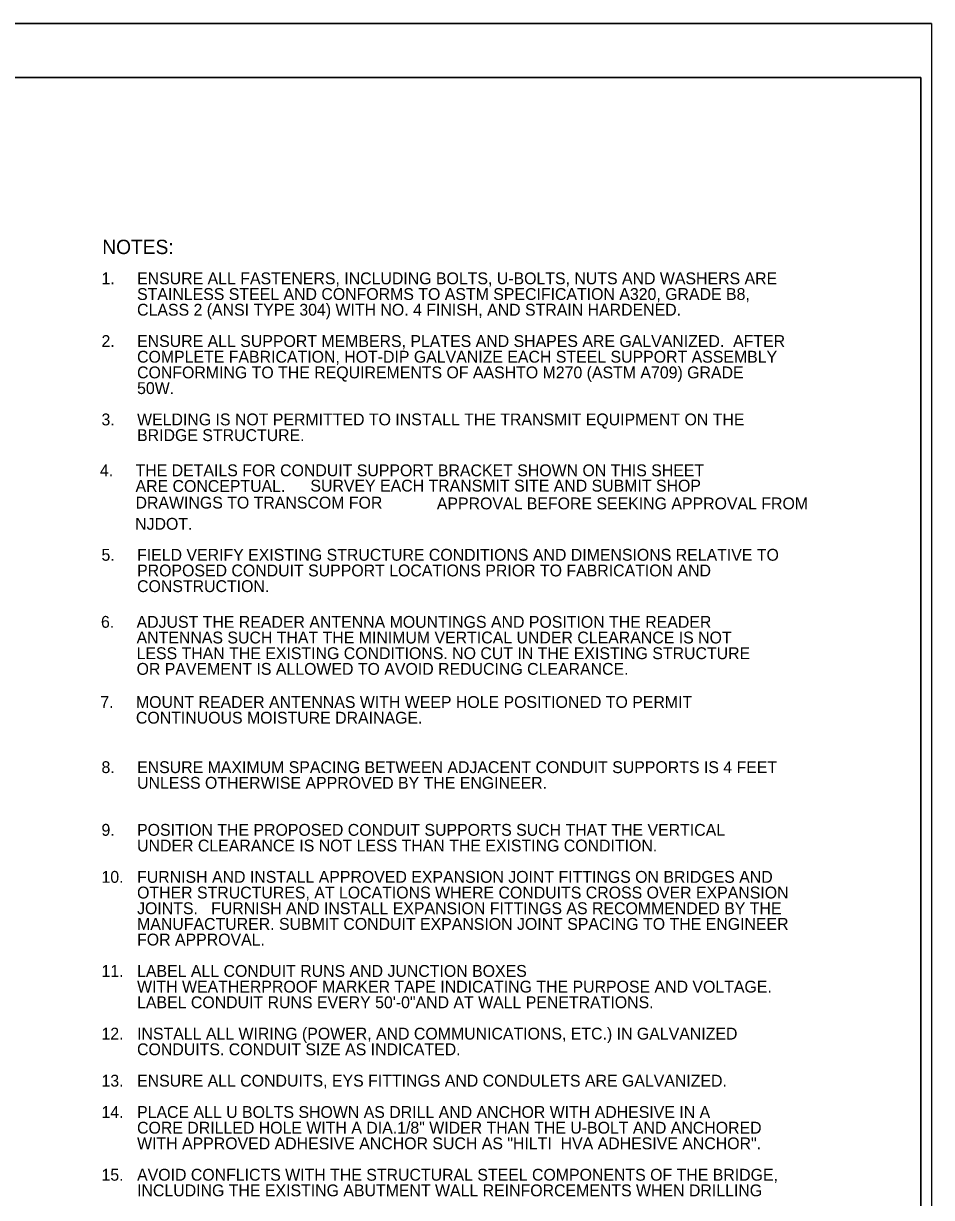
# Model space of a CAD drawing. Extents: x 507280 to 508328, y 495537 to 496197.
# Drawn here: x 508075.3 to 508327.9, y 495870.3 to 496196.7 of the extents above; entities that cross this region are included whole.
import ezdxf

# ---------------------------------------------------------------- set-up
doc = ezdxf.new("R2010")
doc.units = 0
doc.layers.add('1', color=7, linetype='Continuous')
doc.layers.add('41', color=7, linetype='Continuous')

msp = doc.modelspace()

# ---------------------------------------------------------------- linework, layer by layer
at = {"layer": '1'}
for p, q in [((508327.87, 496196.73), (507279.7, 496196.73)), ((508324.87, 496181.73), (507334.87, 496181.73)), ((508324.87, 495551.73), (508324.87, 496181.73))]:
    msp.add_line(p, q, dxfattribs=at)
at = {"layer": '41'}
for points in [[(507279.7, 496196.73), (508327.87, 496196.73), (508327.87, 495536.73), (507279.7, 495536.73)], [(507334.87, 496181.73), (508324.87, 496181.73), (508324.87, 495551.73), (507334.87, 495551.73)]]:
    msp.add_lwpolyline(points, close=True, dxfattribs=at)

# ---------------------------------------------------------------- texts
at = {"layer": '1'}
for s, height, p in [('NOTES:', 3.99, (508097.24, 496132.62)), ('1.', 3.3, (508097.02, 496124.22)), ('ENSURE ALL FASTENERS, INCLUDING BOLTS, U-BOLTS, NUTS AND WASHERS ARE ', 3.2999, (508106.92, 496124.22)), ('STAINLESS STEEL AND CONFORMS TO ASTM SPECIFICATION A320, GRADE B8, ', 3.2999, (508106.92, 496119.86)), ('CLASS 2 (ANSI TYPE 304) WITH NO. 4 FINISH, AND STRAIN HARDENED.', 3.2999, (508106.92, 496115.5)), ('2.', 3.3, (508097.02, 496106.79)), ('ENSURE ALL SUPPORT MEMBERS, PLATES AND SHAPES ARE GALVANIZED.  AFTER ', 3.2999, (508106.92, 496106.79)), ('COMPLETE FABRICATION, HOT-DIP GALVANIZE EACH STEEL SUPPORT ASSEMBLY ', 3.2999, (508106.92, 496102.43)), ('CONFORMING TO THE REQUIREMENTS OF AASHTO M270 (ASTM A709) GRADE ', 3.2999, (508106.92, 496098.07)), ('50W. ', 3.3, (508106.92, 496093.71)), ('3.', 3.3, (508097.02, 496085)), ('WELDING IS NOT PERMITTED TO INSTALL THE TRANSMIT EQUIPMENT ON THE ', 3.2999, (508106.92, 496085)), ('BRIDGE STRUCTURE.', 3.2999, (508106.92, 496080.64)), ('4.', 3.3, (508096.59, 496070.85)), ('THE DETAILS FOR CONDUIT SUPPORT BRACKET SHOWN ON THIS SHEET ', 3.2999, (508106.49, 496070.85)), ('SURVEY EACH TRANSMIT SITE AND SUBMIT SHOP ', 3.2999, (508155.12, 496066.6)), ('ARE CONCEPTUAL.   ', 3.2999, (508106.49, 496066.49)), ('DRAWINGS TO TRANSCOM FOR ', 3.2999, (508106.49, 496061.88)), ('APPROVAL BEFORE SEEKING APPROVAL FROM', 3.2999, (508190.29, 496061.65)), ('NJDOT.', 3.3, (508106.38, 496055.98)), ('5.', 3.3, (508097.02, 496047.37)), ('FIELD VERIFY EXISTING STRUCTURE CONDITIONS AND DIMENSIONS RELATIVE TO ', 3.2999, (508106.92, 496047.37)), ('PROPOSED CONDUIT SUPPORT LOCATIONS PRIOR TO FABRICATION AND ', 3.2999, (508106.92, 496043.01)), ('CONSTRUCTION.', 3.2999, (508106.92, 496038.65)), ('6.', 3.3, (508096.88, 496028.72)), ('ADJUST THE READER ANTENNA MOUNTINGS AND POSITION THE READER ', 3.2999, (508106.78, 496028.72)), ('ANTENNAS SUCH THAT THE MINIMUM VERTICAL UNDER CLEARANCE IS NOT ', 3.2999, (508106.78, 496024.37)), ('LESS THAN THE EXISTING CONDITIONS. NO CUT IN THE EXISTING STRUCTURE  ', 3.2999, (508106.78, 496020.01)), ('OR PAVEMENT IS ALLOWED TO AVOID REDUCING CLEARANCE.', 3.2999, (508106.78, 496015.65)), ('7.', 3.3, (508096.7, 496006.44)), ('MOUNT READER ANTENNAS WITH WEEP HOLE POSITIONED TO PERMIT', 3.2999, (508106.6, 496006.44)), ('CONTINUOUS MOISTURE DRAINAGE.', 3.2999, (508106.6, 496002.08)), ('8.', 3.3, (508097.02, 495988.33)), ('ENSURE MAXIMUM SPACING BETWEEN ADJACENT CONDUIT SUPPORTS IS 4 FEET ', 3.2999, (508106.92, 495988.33)), ('UNLESS OTHERWISE APPROVED BY THE ENGINEER. ', 3.2999, (508106.92, 495983.98)), ('9.', 3.3, (508097.02, 495970.9)), ('POSITION THE PROPOSED CONDUIT SUPPORTS SUCH THAT THE VERTICAL ', 3.2999, (508106.92, 495970.9)), ('UNDER CLEARANCE IS NOT LESS THAN THE EXISTING CONDITION.', 3.2999, (508106.92, 495966.54)), ('10.', 3.3, (508097.02, 495957.83)), ('FURNISH AND INSTALL APPROVED EXPANSION JOINT FITTINGS ON BRIDGES AND ', 3.2999, (508106.92, 495957.83)), ('OTHER STRUCTURES, AT LOCATIONS WHERE CONDUITS CROSS OVER EXPANSION ', 3.2999, (508106.92, 495953.47)), ('JOINTS.   FURNISH AND INSTALL EXPANSION FITTINGS AS RECOMMENDED BY THE ', 3.2999, (508106.92, 495949.11)), ('MANUFACTURER. SUBMIT CONDUIT EXPANSION JOINT SPACING TO THE ENGINEER ', 3.2999, (508106.92, 495944.75)), ('FOR APPROVAL.', 3.2999, (508106.92, 495940.4)), ('11.', 3.3, (508097.02, 495931.68)), ('LABEL ALL CONDUIT RUNS AND JUNCTION BOXES ', 3.2999, (508106.92, 495931.68)), ('WITH WEATHERPROOF MARKER TAPE INDICATING THE PURPOSE AND VOLTAGE.  ', 3.2999, (508106.92, 495927.32)), ('LABEL CONDUIT RUNS EVERY 50\'-0"AND AT WALL PENETRATIONS.', 3.2999, (508106.92, 495922.96)), ('12.', 3.3, (508097.02, 495914.25)), ('INSTALL ALL WIRING (POWER, AND COMMUNICATIONS, ETC.) IN GALVANIZED', 3.2999, (508106.92, 495914.25)), ('CONDUITS. CONDUIT SIZE AS INDICATED.', 3.2999, (508106.92, 495909.89)), ('13.', 3.3, (508097.02, 495901.17)), ('ENSURE ALL CONDUITS, EYS FITTINGS AND CONDULETS ARE GALVANIZED.', 3.2999, (508106.92, 495901.17)), ('14.', 3.3, (508097.02, 495892.46)), ('PLACE ALL U BOLTS SHOWN AS DRILL AND ANCHOR WITH ADHESIVE IN A ', 3.2999, (508106.92, 495892.46)), ('CORE DRILLED HOLE WITH A DIA.1/8" WIDER THAN THE U-BOLT AND ANCHORED ', 3.2999, (508106.92, 495888.1)), ('WITH APPROVED ADHESIVE ANCHOR SUCH AS "HILTI  HVA ADHESIVE ANCHOR". ', 3.2999, (508106.92, 495883.74)), ('15.', 3.3, (508097.02, 495875.02)), ('AVOID CONFLICTS WITH THE STRUCTURAL STEEL COMPONENTS OF THE BRIDGE, ', 3.2999, (508106.92, 495875.02)), ('INCLUDING THE EXISTING ABUTMENT WALL REINFORCEMENTS WHEN DRILLING ', 3.2999, (508106.92, 495870.67))]:
    msp.add_text(s, height=height, dxfattribs=at).set_placement(p)

doc.saveas('drawing.dxf')
